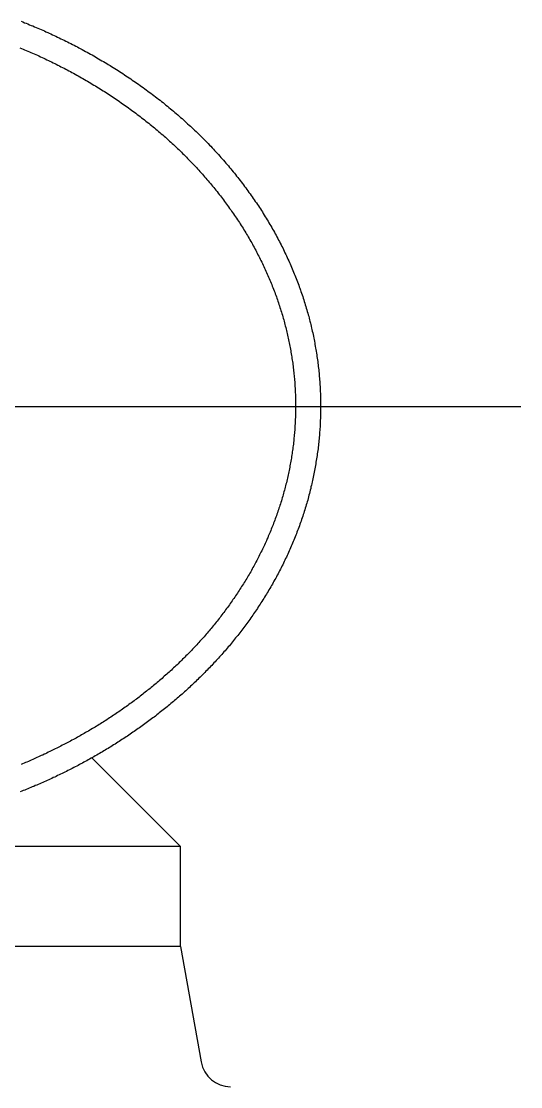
# Model space of a CAD drawing. Extents: x -29.9 to 42, y -37 to 6.5.
# Drawn here: x 36.97 to 41.97, y -6.8 to 3.85 of the extents above; entities that cross this region are included whole.
import ezdxf

# ---------------------------------------------------------------- set-up
doc = ezdxf.new("R2010")
doc.units = 0
doc.linetypes.add('CENTER', pattern=[50.8, 31.75, -6.35, 6.35, -6.35])
doc.layers.get('0').update_dxf_attribs({"linetype": 'CONTINUOUS'})
doc.layers.add('CENTER', color=1, linetype='CENTER')

msp = doc.modelspace()

# ---------------------------------------------------------------- linework, layer by layer
at = {"color": 7, "linetype": 'CONTINUOUS'}
for p, q in [((37.679, -3.513), (38.566, -4.4)), ((38.566, -4.4), (35.509, -4.4)), ((38.566, -5.4), (38.566, -4.4)), ((38.566, -5.4), (30.566, -5.4)), ((38.566, -5.4), (38.772, -6.553))]:
    msp.add_line(p, q, dxfattribs=at)
at = {"color": 7}
for points in [[(36.974, 3.849, 0), (36.99, 3.842, 0), (37.007, 3.835, 0), (37.023, 3.829, 0), (37.04, 3.822, 0), (37.056, 3.815, 0), (37.073, 3.808, 0), (37.089, 3.802, 0), (37.106, 3.795, 0), (37.122, 3.788, 0), (37.139, 3.78, 0), (37.155, 3.773, 0), (37.172, 3.766, 0), (37.188, 3.759, 0), (37.205, 3.752, 0), (37.221, 3.744, 0), (37.238, 3.737, 0), (37.254, 3.729, 0), (37.271, 3.722, 0), (37.287, 3.714, 0), (37.304, 3.706, 0), (37.32, 3.699, 0), (37.337, 3.691, 0), (37.353, 3.683, 0), (37.37, 3.675, 0), (37.386, 3.667, 0), (37.403, 3.659, 0), (37.419, 3.651, 0), (37.436, 3.642, 0), (37.452, 3.634, 0), (37.469, 3.626, 0), (37.485, 3.617, 0), (37.502, 3.609, 0), (37.518, 3.601, 0), (37.535, 3.592, 0), (37.551, 3.583, 0), (37.568, 3.575, 0), (37.584, 3.566, 0), (37.6, 3.557, 0), (37.617, 3.548, 0), (37.633, 3.539, 0), (37.65, 3.53, 0), (37.666, 3.521, 0), (37.682, 3.512, 0), (37.699, 3.503, 0), (37.715, 3.493, 0), (37.731, 3.484, 0), (37.747, 3.474, 0), (37.764, 3.465, 0), (37.78, 3.455, 0), (37.796, 3.446, 0), (37.812, 3.436, 0), (37.828, 3.426, 0), (37.844, 3.417, 0), (37.861, 3.407, 0), (37.877, 3.397, 0), (37.893, 3.387, 0), (37.909, 3.377, 0), (37.925, 3.367, 0), (37.941, 3.357, 0), (37.957, 3.346, 0), (37.973, 3.336, 0), (37.989, 3.326, 0), (38.005, 3.315, 0), (38.02, 3.305, 0), (38.036, 3.294, 0), (38.052, 3.284, 0), (38.068, 3.273, 0), (38.084, 3.262, 0), (38.099, 3.252, 0), (38.115, 3.241, 0), (38.13, 3.23, 0), (38.146, 3.219, 0), (38.162, 3.208, 0), (38.177, 3.197, 0), (38.193, 3.186, 0), (38.208, 3.174, 0), (38.224, 3.163, 0), (38.239, 3.152, 0), (38.254, 3.14, 0), (38.27, 3.129, 0), (38.285, 3.118, 0), (38.3, 3.106, 0), (38.315, 3.094, 0), (38.33, 3.083, 0), (38.346, 3.071, 0), (38.361, 3.059, 0), (38.376, 3.047, 0), (38.391, 3.036, 0), (38.405, 3.024, 0), (38.42, 3.012, 0), (38.435, 3, 0), (38.45, 2.987, 0), (38.465, 2.975, 0), (38.479, 2.963, 0), (38.494, 2.951, 0), (38.508, 2.938, 0), (38.523, 2.926, 0), (38.538, 2.914, 0), (38.552, 2.901, 0), (38.566, 2.888, 0), (38.581, 2.876, 0), (38.595, 2.863, 0), (38.609, 2.85, 0), (38.623, 2.838, 0), (38.637, 2.825, 0), (38.651, 2.812, 0), (38.666, 2.799, 0), (38.679, 2.786, 0), (38.693, 2.773, 0), (38.707, 2.76, 0), (38.721, 2.747, 0), (38.734, 2.733, 0), (38.748, 2.72, 0), (38.762, 2.707, 0), (38.775, 2.694, 0), (38.789, 2.68, 0), (38.802, 2.667, 0), (38.815, 2.653, 0), (38.829, 2.64, 0), (38.842, 2.626, 0), (38.855, 2.612, 0), (38.868, 2.599, 0), (38.881, 2.585, 0), (38.894, 2.571, 0), (38.907, 2.558, 0), (38.92, 2.544, 0), (38.932, 2.53, 0), (38.945, 2.516, 0), (38.958, 2.502, 0), (38.97, 2.488, 0), (38.983, 2.474, 0), (38.995, 2.46, 0), (39.008, 2.445, 0), (39.02, 2.431, 0), (39.032, 2.417, 0), (39.044, 2.403, 0), (39.056, 2.388, 0), (39.068, 2.374, 0), (39.08, 2.36, 0), (39.092, 2.345, 0), (39.104, 2.331, 0), (39.115, 2.316, 0), (39.127, 2.302, 0), (39.139, 2.287, 0), (39.15, 2.273, 0), (39.161, 2.258, 0), (39.173, 2.243, 0), (39.184, 2.228, 0), (39.195, 2.214, 0), (39.206, 2.199, 0), (39.218, 2.184, 0), (39.228, 2.169, 0), (39.239, 2.154, 0), (39.25, 2.139, 0), (39.261, 2.124, 0), (39.272, 2.109, 0), (39.282, 2.094, 0), (39.293, 2.079, 0), (39.303, 2.064, 0), (39.313, 2.049, 0), (39.324, 2.034, 0), (39.334, 2.019, 0), (39.344, 2.004, 0), (39.354, 1.988, 0), (39.364, 1.973, 0), (39.374, 1.958, 0), (39.384, 1.943, 0), (39.393, 1.927, 0), (39.403, 1.912, 0), (39.413, 1.896, 0), (39.422, 1.881, 0), (39.431, 1.866, 0), (39.441, 1.85, 0), (39.45, 1.835, 0), (39.459, 1.819, 0), (39.468, 1.804, 0), (39.477, 1.788, 0), (39.486, 1.772, 0), (39.495, 1.757, 0), (39.504, 1.741, 0), (39.512, 1.725, 0), (39.521, 1.71, 0), (39.529, 1.694, 0), (39.538, 1.678, 0), (39.546, 1.662, 0), (39.554, 1.647, 0), (39.563, 1.631, 0), (39.571, 1.615, 0), (39.579, 1.599, 0), (39.587, 1.583, 0), (39.595, 1.567, 0), (39.602, 1.551, 0), (39.61, 1.535, 0), (39.618, 1.519, 0), (39.625, 1.503, 0), (39.633, 1.487, 0), (39.64, 1.471, 0), (39.647, 1.455, 0), (39.655, 1.439, 0), (39.662, 1.423, 0), (39.669, 1.407, 0), (39.676, 1.391, 0), (39.683, 1.375, 0), (39.689, 1.359, 0), (39.696, 1.342, 0), (39.703, 1.326, 0), (39.709, 1.31, 0), (39.716, 1.294, 0), (39.722, 1.277, 0), (39.729, 1.261, 0), (39.735, 1.245, 0), (39.741, 1.229, 0), (39.747, 1.212, 0), (39.753, 1.196, 0), (39.759, 1.18, 0), (39.765, 1.163, 0), (39.77, 1.147, 0), (39.776, 1.13, 0), (39.782, 1.114, 0), (39.787, 1.098, 0), (39.793, 1.081, 0), (39.798, 1.065, 0), (39.803, 1.048, 0), (39.808, 1.032, 0), (39.813, 1.015, 0), (39.818, 0.999, 0), (39.823, 0.982, 0), (39.828, 0.966, 0), (39.833, 0.949, 0), (39.837, 0.933, 0), (39.842, 0.916, 0), (39.847, 0.9, 0), (39.851, 0.883, 0), (39.855, 0.866, 0), (39.86, 0.85, 0), (39.864, 0.833, 0), (39.868, 0.817, 0), (39.872, 0.8, 0), (39.876, 0.783, 0), (39.88, 0.767, 0), (39.883, 0.75, 0), (39.887, 0.734, 0), (39.891, 0.717, 0), (39.894, 0.7, 0), (39.897, 0.683, 0), (39.901, 0.667, 0), (39.904, 0.65, 0), (39.907, 0.633, 0), (39.91, 0.617, 0), (39.913, 0.6, 0), (39.916, 0.583, 0), (39.919, 0.567, 0), (39.922, 0.55, 0), (39.924, 0.533, 0), (39.927, 0.516, 0), (39.929, 0.5, 0), (39.932, 0.483, 0), (39.934, 0.466, 0), (39.937, 0.449, 0), (39.939, 0.433, 0), (39.941, 0.416, 0), (39.943, 0.399, 0), (39.945, 0.382, 0), (39.947, 0.365, 0), (39.948, 0.349, 0), (39.95, 0.332, 0), (39.952, 0.315, 0), (39.953, 0.298, 0), (39.955, 0.282, 0), (39.956, 0.265, 0), (39.957, 0.248, 0), (39.958, 0.231, 0), (39.959, 0.214, 0), (39.96, 0.198, 0), (39.961, 0.181, 0), (39.962, 0.164, 0), (39.963, 0.147, 0), (39.964, 0.13, 0), (39.964, 0.113, 0), (39.965, 0.097, 0), (39.965, 0.08, 0), (39.965, 0.063, 0), (39.966, 0.046, 0), (39.966, 0.029, 0), (39.966, 0.013, 0), (39.966, -0.004, 0), (39.966, -0.021, 0), (39.966, -0.038, 0), (39.966, -0.055, 0), (39.965, -0.071, 0), (39.965, -0.088, 0), (39.964, -0.105, 0), (39.964, -0.122, 0), (39.963, -0.139, 0), (39.962, -0.156, 0), (39.962, -0.172, 0), (39.961, -0.189, 0), (39.96, -0.206, 0), (39.959, -0.223, 0), (39.958, -0.24, 0), (39.956, -0.256, 0), (39.955, -0.273, 0), (39.954, -0.29, 0), (39.952, -0.307, 0), (39.951, -0.323, 0), (39.949, -0.34, 0), (39.947, -0.357, 0), (39.946, -0.374, 0), (39.944, -0.39, 0), (39.942, -0.407, 0), (39.94, -0.424, 0), (39.938, -0.441, 0), (39.935, -0.457, 0), (39.933, -0.474, 0), (39.931, -0.491, 0), (39.928, -0.507, 0), (39.926, -0.524, 0), (39.923, -0.541, 0), (39.92, -0.557, 0), (39.918, -0.574, 0), (39.915, -0.591, 0), (39.912, -0.607, 0), (39.909, -0.624, 0), (39.906, -0.64, 0), (39.903, -0.657, 0), (39.899, -0.674, 0), (39.896, -0.69, 0), (39.893, -0.707, 0), (39.889, -0.723, 0), (39.886, -0.74, 0), (39.882, -0.756, 0), (39.878, -0.773, 0), (39.874, -0.789, 0), (39.87, -0.805, 0), (39.867, -0.822, 0), (39.862, -0.838, 0), (39.858, -0.855, 0), (39.854, -0.871, 0), (39.85, -0.887, 0), (39.846, -0.904, 0), (39.841, -0.92, 0), (39.837, -0.936, 0), (39.832, -0.953, 0), (39.827, -0.969, 0), (39.822, -0.985, 0), (39.818, -1.001, 0), (39.813, -1.018, 0), (39.808, -1.034, 0), (39.803, -1.05, 0), (39.797, -1.066, 0), (39.792, -1.082, 0), (39.787, -1.098, 0), (39.782, -1.114, 0), (39.776, -1.13, 0), (39.771, -1.146, 0), (39.765, -1.162, 0), (39.759, -1.178, 0), (39.754, -1.194, 0), (39.748, -1.21, 0), (39.742, -1.226, 0), (39.736, -1.242, 0), (39.73, -1.258, 0), (39.724, -1.273, 0), (39.718, -1.289, 0), (39.711, -1.305, 0), (39.705, -1.321, 0), (39.699, -1.336, 0), (39.692, -1.352, 0), (39.686, -1.367, 0), (39.679, -1.383, 0), (39.672, -1.399, 0), (39.666, -1.414, 0), (39.659, -1.43, 0), (39.652, -1.445, 0), (39.645, -1.46, 0), (39.638, -1.476, 0), (39.631, -1.491, 0), (39.624, -1.507, 0), (39.616, -1.522, 0), (39.609, -1.537, 0), (39.602, -1.552, 0), (39.594, -1.567, 0), (39.587, -1.583, 0), (39.579, -1.598, 0), (39.572, -1.613, 0), (39.564, -1.628, 0), (39.556, -1.643, 0), (39.548, -1.658, 0), (39.541, -1.673, 0), (39.533, -1.688, 0), (39.525, -1.703, 0), (39.517, -1.717, 0), (39.508, -1.732, 0), (39.5, -1.747, 0), (39.492, -1.762, 0), (39.484, -1.776, 0), (39.475, -1.791, 0), (39.467, -1.805, 0), (39.459, -1.82, 0), (39.45, -1.835, 0), (39.441, -1.849, 0), (39.433, -1.863, 0), (39.424, -1.878, 0), (39.415, -1.892, 0), (39.406, -1.906, 0), (39.398, -1.921, 0), (39.389, -1.935, 0), (39.38, -1.949, 0), (39.37, -1.963, 0), (39.361, -1.977, 0), (39.352, -1.991, 0), (39.343, -2.005, 0), (39.334, -2.019, 0), (39.324, -2.033, 0), (39.315, -2.047, 0), (39.306, -2.061, 0), (39.296, -2.074, 0), (39.287, -2.088, 0), (39.277, -2.102, 0), (39.267, -2.115, 0), (39.258, -2.129, 0), (39.248, -2.143, 0), (39.238, -2.156, 0), (39.228, -2.17, 0), (39.218, -2.183, 0), (39.209, -2.196, 0), (39.199, -2.21, 0), (39.189, -2.223, 0), (39.178, -2.236, 0), (39.168, -2.249, 0), (39.158, -2.263, 0), (39.148, -2.276, 0), (39.138, -2.289, 0), (39.127, -2.302, 0), (39.117, -2.315, 0), (39.107, -2.328, 0), (39.096, -2.34, 0), (39.086, -2.353, 0), (39.075, -2.366, 0), (39.065, -2.379, 0), (39.054, -2.392, 0), (39.043, -2.404, 0), (39.032, -2.417, 0), (39.022, -2.429, 0), (39.011, -2.442, 0), (39, -2.454, 0), (38.989, -2.467, 0), (38.978, -2.479, 0), (38.967, -2.492, 0), (38.956, -2.504, 0), (38.945, -2.516, 0), (38.934, -2.528, 0), (38.923, -2.541, 0), (38.911, -2.553, 0), (38.9, -2.565, 0), (38.889, -2.577, 0), (38.878, -2.589, 0), (38.866, -2.601, 0), (38.855, -2.613, 0), (38.843, -2.625, 0), (38.832, -2.637, 0), (38.82, -2.648, 0), (38.809, -2.66, 0), (38.797, -2.672, 0), (38.786, -2.683, 0), (38.774, -2.695, 0), (38.762, -2.707, 0), (38.75, -2.718, 0), (38.739, -2.73, 0), (38.727, -2.741, 0), (38.715, -2.752, 0), (38.703, -2.764, 0), (38.691, -2.775, 0), (38.679, -2.786, 0), (38.667, -2.798, 0), (38.655, -2.809, 0), (38.643, -2.82, 0), (38.631, -2.831, 0), (38.618, -2.842, 0), (38.606, -2.853, 0), (38.594, -2.864, 0), (38.582, -2.875, 0), (38.569, -2.886, 0), (38.557, -2.897, 0), (38.545, -2.907, 0), (38.532, -2.918, 0), (38.52, -2.929, 0), (38.507, -2.94, 0), (38.495, -2.95, 0), (38.482, -2.961, 0), (38.469, -2.971, 0), (38.457, -2.982, 0), (38.444, -2.992, 0), (38.431, -3.003, 0), (38.419, -3.013, 0), (38.406, -3.023, 0), (38.393, -3.034, 0), (38.38, -3.044, 0), (38.367, -3.054, 0), (38.354, -3.064, 0), (38.342, -3.074, 0), (38.328, -3.084, 0), (38.316, -3.095, 0), (38.303, -3.105, 0), (38.289, -3.114, 0), (38.276, -3.124, 0), (38.263, -3.134, 0), (38.25, -3.144, 0), (38.237, -3.154, 0), (38.224, -3.164, 0), (38.21, -3.173, 0), (38.197, -3.183, 0), (38.184, -3.192, 0), (38.17, -3.202, 0), (38.157, -3.212, 0), (38.144, -3.221, 0), (38.13, -3.23, 0), (38.117, -3.24, 0), (38.103, -3.249, 0), (38.09, -3.258, 0), (38.076, -3.268, 0), (38.062, -3.277, 0), (38.049, -3.286, 0), (38.035, -3.295, 0), (38.022, -3.304, 0), (38.008, -3.313, 0), (37.994, -3.322, 0), (37.98, -3.331, 0), (37.967, -3.34, 0), (37.953, -3.349, 0), (37.939, -3.358, 0), (37.925, -3.367, 0), (37.911, -3.376, 0), (37.897, -3.384, 0), (37.883, -3.393, 0), (37.87, -3.402, 0), (37.855, -3.41, 0), (37.842, -3.419, 0), (37.827, -3.427, 0), (37.813, -3.436, 0), (37.799, -3.444, 0), (37.785, -3.452, 0), (37.771, -3.461, 0), (37.757, -3.469, 0), (37.743, -3.477, 0), (37.729, -3.485, 0), (37.714, -3.494, 0), (37.7, -3.502, 0), (37.686, -3.51, 0), (37.672, -3.518, 0), (37.657, -3.526, 0), (37.643, -3.534, 0), (37.629, -3.542, 0), (37.614, -3.549, 0), (37.6, -3.557, 0), (37.585, -3.565, 0), (37.571, -3.573, 0), (37.556, -3.58, 0), (37.542, -3.588, 0), (37.528, -3.596, 0), (37.513, -3.603, 0), (37.498, -3.611, 0), (37.484, -3.618, 0), (37.469, -3.626, 0), (37.455, -3.633, 0), (37.44, -3.64, 0), (37.425, -3.648, 0), (37.411, -3.655, 0), (37.396, -3.662, 0), (37.382, -3.669, 0), (37.367, -3.676, 0), (37.352, -3.684, 0), (37.337, -3.691, 0), (37.323, -3.698, 0), (37.308, -3.705, 0), (37.293, -3.711, 0), (37.278, -3.718, 0), (37.263, -3.725, 0), (37.248, -3.732, 0), (37.234, -3.739, 0), (37.219, -3.745, 0), (37.204, -3.752, 0), (37.189, -3.759, 0), (37.174, -3.765, 0), (37.159, -3.772, 0), (37.144, -3.778, 0), (37.129, -3.785, 0), (37.114, -3.791, 0), (37.099, -3.798, 0), (37.084, -3.804, 0), (37.069, -3.81, 0), (37.054, -3.816, 0), (37.039, -3.823, 0), (37.024, -3.829, 0), (37.009, -3.835, 0), (36.994, -3.841, 0), (36.979, -3.847, 0), (36.963, -3.853, 0)], [(36.961, 3.584, 0), (36.977, 3.578, 0), (36.992, 3.571, 0), (37.008, 3.564, 0), (37.024, 3.558, 0), (37.04, 3.551, 0), (37.056, 3.544, 0), (37.071, 3.537, 0), (37.087, 3.53, 0), (37.103, 3.523, 0), (37.119, 3.516, 0), (37.135, 3.509, 0), (37.15, 3.502, 0), (37.166, 3.495, 0), (37.182, 3.487, 0), (37.198, 3.48, 0), (37.214, 3.472, 0), (37.23, 3.465, 0), (37.245, 3.457, 0), (37.261, 3.45, 0), (37.277, 3.442, 0), (37.293, 3.434, 0), (37.308, 3.427, 0), (37.324, 3.419, 0), (37.34, 3.411, 0), (37.356, 3.403, 0), (37.371, 3.395, 0), (37.387, 3.387, 0), (37.403, 3.379, 0), (37.419, 3.37, 0), (37.434, 3.362, 0), (37.45, 3.354, 0), (37.466, 3.346, 0), (37.481, 3.337, 0), (37.497, 3.329, 0), (37.513, 3.32, 0), (37.528, 3.311, 0), (37.544, 3.303, 0), (37.56, 3.294, 0), (37.575, 3.285, 0), (37.591, 3.276, 0), (37.606, 3.267, 0), (37.622, 3.258, 0), (37.637, 3.249, 0), (37.653, 3.24, 0), (37.668, 3.231, 0), (37.684, 3.222, 0), (37.699, 3.212, 0), (37.715, 3.203, 0), (37.73, 3.194, 0), (37.745, 3.184, 0), (37.761, 3.175, 0), (37.776, 3.165, 0), (37.791, 3.155, 0), (37.806, 3.146, 0), (37.822, 3.136, 0), (37.837, 3.126, 0), (37.852, 3.116, 0), (37.867, 3.106, 0), (37.882, 3.096, 0), (37.897, 3.086, 0), (37.912, 3.076, 0), (37.927, 3.066, 0), (37.942, 3.056, 0), (37.957, 3.046, 0), (37.972, 3.035, 0), (37.987, 3.025, 0), (38.002, 3.015, 0), (38.017, 3.004, 0), (38.032, 2.994, 0), (38.046, 2.983, 0), (38.061, 2.972, 0), (38.076, 2.962, 0), (38.09, 2.951, 0), (38.105, 2.94, 0), (38.12, 2.929, 0), (38.134, 2.918, 0), (38.148, 2.907, 0), (38.163, 2.896, 0), (38.177, 2.885, 0), (38.192, 2.874, 0), (38.206, 2.863, 0), (38.22, 2.852, 0), (38.234, 2.84, 0), (38.249, 2.829, 0), (38.263, 2.817, 0), (38.277, 2.806, 0), (38.291, 2.795, 0), (38.305, 2.783, 0), (38.319, 2.771, 0), (38.333, 2.76, 0), (38.346, 2.748, 0), (38.36, 2.736, 0), (38.374, 2.724, 0), (38.388, 2.713, 0), (38.401, 2.701, 0), (38.415, 2.689, 0), (38.428, 2.677, 0), (38.442, 2.665, 0), (38.455, 2.652, 0), (38.469, 2.64, 0), (38.482, 2.628, 0), (38.495, 2.616, 0), (38.508, 2.603, 0), (38.522, 2.591, 0), (38.535, 2.579, 0), (38.548, 2.566, 0), (38.561, 2.554, 0), (38.574, 2.541, 0), (38.587, 2.529, 0), (38.599, 2.516, 0), (38.612, 2.503, 0), (38.625, 2.491, 0), (38.637, 2.478, 0), (38.65, 2.465, 0), (38.662, 2.452, 0), (38.675, 2.439, 0), (38.687, 2.426, 0), (38.699, 2.413, 0), (38.712, 2.4, 0), (38.724, 2.387, 0), (38.736, 2.374, 0), (38.748, 2.361, 0), (38.76, 2.348, 0), (38.772, 2.335, 0), (38.784, 2.322, 0), (38.795, 2.308, 0), (38.807, 2.295, 0), (38.819, 2.282, 0), (38.83, 2.268, 0), (38.842, 2.255, 0), (38.853, 2.241, 0), (38.865, 2.228, 0), (38.876, 2.214, 0), (38.887, 2.201, 0), (38.898, 2.187, 0), (38.91, 2.173, 0), (38.92, 2.16, 0), (38.931, 2.146, 0), (38.942, 2.132, 0), (38.953, 2.119, 0), (38.964, 2.105, 0), (38.975, 2.091, 0), (38.985, 2.077, 0), (38.996, 2.063, 0), (39.006, 2.049, 0), (39.017, 2.035, 0), (39.027, 2.021, 0), (39.037, 2.007, 0), (39.047, 1.993, 0), (39.057, 1.979, 0), (39.068, 1.965, 0), (39.077, 1.951, 0), (39.087, 1.937, 0), (39.097, 1.923, 0), (39.107, 1.908, 0), (39.116, 1.894, 0), (39.126, 1.88, 0), (39.136, 1.866, 0), (39.145, 1.851, 0), (39.154, 1.837, 0), (39.163, 1.823, 0), (39.173, 1.808, 0), (39.182, 1.794, 0), (39.191, 1.78, 0), (39.2, 1.765, 0), (39.209, 1.751, 0), (39.217, 1.736, 0), (39.226, 1.722, 0), (39.235, 1.707, 0), (39.243, 1.693, 0), (39.252, 1.678, 0), (39.26, 1.663, 0), (39.269, 1.649, 0), (39.277, 1.634, 0), (39.285, 1.62, 0), (39.293, 1.605, 0), (39.301, 1.59, 0), (39.309, 1.575, 0), (39.317, 1.561, 0), (39.325, 1.546, 0), (39.333, 1.531, 0), (39.34, 1.516, 0), (39.348, 1.502, 0), (39.355, 1.487, 0), (39.363, 1.472, 0), (39.37, 1.457, 0), (39.377, 1.442, 0), (39.385, 1.427, 0), (39.392, 1.412, 0), (39.399, 1.397, 0), (39.406, 1.382, 0), (39.413, 1.367, 0), (39.419, 1.352, 0), (39.426, 1.337, 0), (39.433, 1.322, 0), (39.44, 1.307, 0), (39.446, 1.292, 0), (39.452, 1.277, 0), (39.459, 1.262, 0), (39.465, 1.247, 0), (39.471, 1.232, 0), (39.477, 1.217, 0), (39.483, 1.202, 0), (39.489, 1.187, 0), (39.495, 1.171, 0), (39.501, 1.156, 0), (39.507, 1.141, 0), (39.513, 1.126, 0), (39.518, 1.111, 0), (39.524, 1.095, 0), (39.529, 1.08, 0), (39.534, 1.065, 0), (39.54, 1.05, 0), (39.545, 1.034, 0), (39.55, 1.019, 0), (39.555, 1.004, 0), (39.56, 0.988, 0), (39.565, 0.973, 0), (39.57, 0.958, 0), (39.574, 0.942, 0), (39.579, 0.927, 0), (39.584, 0.912, 0), (39.588, 0.896, 0), (39.592, 0.881, 0), (39.597, 0.866, 0), (39.601, 0.85, 0), (39.605, 0.835, 0), (39.609, 0.819, 0), (39.613, 0.804, 0), (39.617, 0.789, 0), (39.621, 0.773, 0), (39.625, 0.758, 0), (39.629, 0.742, 0), (39.632, 0.727, 0), (39.636, 0.711, 0), (39.639, 0.696, 0), (39.643, 0.68, 0), (39.646, 0.665, 0), (39.649, 0.649, 0), (39.652, 0.634, 0), (39.656, 0.618, 0), (39.658, 0.603, 0), (39.661, 0.587, 0), (39.664, 0.572, 0), (39.667, 0.556, 0), (39.67, 0.541, 0), (39.672, 0.525, 0), (39.675, 0.51, 0), (39.678, 0.494, 0), (39.68, 0.479, 0), (39.682, 0.463, 0), (39.684, 0.448, 0), (39.687, 0.432, 0), (39.689, 0.417, 0), (39.691, 0.401, 0), (39.693, 0.386, 0), (39.694, 0.37, 0), (39.696, 0.354, 0), (39.698, 0.339, 0), (39.7, 0.323, 0), (39.701, 0.308, 0), (39.703, 0.292, 0), (39.704, 0.277, 0), (39.705, 0.261, 0), (39.707, 0.245, 0), (39.708, 0.23, 0), (39.709, 0.214, 0), (39.71, 0.199, 0), (39.711, 0.183, 0), (39.712, 0.168, 0), (39.712, 0.152, 0), (39.713, 0.136, 0), (39.714, 0.121, 0), (39.714, 0.105, 0), (39.715, 0.09, 0), (39.715, 0.074, 0), (39.715, 0.058, 0), (39.716, 0.043, 0), (39.716, 0.027, 0), (39.716, 0.012, 0), (39.716, -0.004, 0), (39.716, -0.019, 0), (39.716, -0.035, 0), (39.716, -0.051, 0), (39.715, -0.066, 0), (39.715, -0.082, 0), (39.715, -0.097, 0), (39.714, -0.113, 0), (39.713, -0.129, 0), (39.713, -0.144, 0), (39.712, -0.16, 0), (39.711, -0.175, 0), (39.71, -0.191, 0), (39.709, -0.206, 0), (39.708, -0.222, 0), (39.707, -0.238, 0), (39.706, -0.253, 0), (39.705, -0.269, 0), (39.703, -0.284, 0), (39.702, -0.3, 0), (39.7, -0.315, 0), (39.699, -0.331, 0), (39.697, -0.346, 0), (39.695, -0.362, 0), (39.694, -0.377, 0), (39.692, -0.393, 0), (39.69, -0.409, 0), (39.688, -0.424, 0), (39.685, -0.44, 0), (39.683, -0.455, 0), (39.681, -0.47, 0), (39.679, -0.486, 0), (39.676, -0.501, 0), (39.674, -0.517, 0), (39.671, -0.532, 0), (39.669, -0.548, 0), (39.666, -0.563, 0), (39.663, -0.579, 0), (39.66, -0.594, 0), (39.657, -0.609, 0), (39.654, -0.625, 0), (39.651, -0.64, 0), (39.648, -0.655, 0), (39.645, -0.671, 0), (39.641, -0.686, 0), (39.638, -0.701, 0), (39.635, -0.717, 0), (39.631, -0.732, 0), (39.627, -0.747, 0), (39.624, -0.763, 0), (39.62, -0.778, 0), (39.616, -0.793, 0), (39.612, -0.808, 0), (39.608, -0.823, 0), (39.604, -0.839, 0), (39.6, -0.854, 0), (39.596, -0.869, 0), (39.592, -0.884, 0), (39.587, -0.899, 0), (39.583, -0.914, 0), (39.578, -0.929, 0), (39.574, -0.944, 0), (39.569, -0.96, 0), (39.564, -0.975, 0), (39.559, -0.99, 0), (39.555, -1.005, 0), (39.55, -1.019, 0), (39.545, -1.034, 0), (39.54, -1.049, 0), (39.535, -1.064, 0), (39.529, -1.079, 0), (39.524, -1.094, 0), (39.519, -1.109, 0), (39.513, -1.124, 0), (39.508, -1.138, 0), (39.502, -1.153, 0), (39.496, -1.168, 0), (39.491, -1.183, 0), (39.485, -1.197, 0), (39.479, -1.212, 0), (39.473, -1.227, 0), (39.467, -1.241, 0), (39.461, -1.256, 0), (39.455, -1.27, 0), (39.449, -1.285, 0), (39.443, -1.299, 0), (39.437, -1.314, 0), (39.43, -1.328, 0), (39.424, -1.343, 0), (39.417, -1.357, 0), (39.411, -1.372, 0), (39.404, -1.386, 0), (39.397, -1.4, 0), (39.391, -1.415, 0), (39.384, -1.429, 0), (39.377, -1.443, 0), (39.37, -1.457, 0), (39.363, -1.471, 0), (39.356, -1.485, 0), (39.349, -1.5, 0), (39.342, -1.514, 0), (39.334, -1.528, 0), (39.327, -1.542, 0), (39.32, -1.556, 0), (39.312, -1.57, 0), (39.305, -1.583, 0), (39.297, -1.597, 0), (39.29, -1.611, 0), (39.282, -1.625, 0), (39.274, -1.639, 0), (39.267, -1.653, 0), (39.259, -1.666, 0), (39.251, -1.68, 0), (39.243, -1.694, 0), (39.235, -1.707, 0), (39.227, -1.721, 0), (39.219, -1.734, 0), (39.211, -1.748, 0), (39.202, -1.761, 0), (39.194, -1.774, 0), (39.186, -1.788, 0), (39.177, -1.801, 0), (39.169, -1.814, 0), (39.16, -1.828, 0), (39.152, -1.841, 0), (39.143, -1.854, 0), (39.135, -1.867, 0), (39.126, -1.88, 0), (39.117, -1.893, 0), (39.108, -1.906, 0), (39.099, -1.919, 0), (39.09, -1.932, 0), (39.082, -1.945, 0), (39.073, -1.958, 0), (39.063, -1.971, 0), (39.054, -1.984, 0), (39.045, -1.996, 0), (39.036, -2.009, 0), (39.027, -2.022, 0), (39.017, -2.034, 0), (39.008, -2.047, 0), (38.999, -2.059, 0), (38.989, -2.072, 0), (38.98, -2.084, 0), (38.97, -2.097, 0), (38.961, -2.109, 0), (38.951, -2.121, 0), (38.941, -2.134, 0), (38.932, -2.146, 0), (38.922, -2.158, 0), (38.912, -2.17, 0), (38.902, -2.183, 0), (38.892, -2.195, 0), (38.883, -2.207, 0), (38.873, -2.219, 0), (38.862, -2.231, 0), (38.852, -2.243, 0), (38.842, -2.255, 0), (38.832, -2.266, 0), (38.822, -2.278, 0), (38.812, -2.29, 0), (38.801, -2.302, 0), (38.791, -2.313, 0), (38.781, -2.325, 0), (38.77, -2.337, 0), (38.76, -2.348, 0), (38.749, -2.36, 0), (38.739, -2.371, 0), (38.728, -2.383, 0), (38.718, -2.394, 0), (38.707, -2.406, 0), (38.696, -2.417, 0), (38.685, -2.428, 0), (38.675, -2.44, 0), (38.664, -2.451, 0), (38.653, -2.462, 0), (38.642, -2.473, 0), (38.631, -2.484, 0), (38.62, -2.495, 0), (38.609, -2.506, 0), (38.598, -2.517, 0), (38.587, -2.528, 0), (38.576, -2.539, 0), (38.565, -2.55, 0), (38.553, -2.561, 0), (38.542, -2.572, 0), (38.531, -2.582, 0), (38.52, -2.593, 0), (38.508, -2.604, 0), (38.497, -2.614, 0), (38.485, -2.625, 0), (38.474, -2.636, 0), (38.462, -2.646, 0), (38.451, -2.657, 0), (38.439, -2.667, 0), (38.428, -2.677, 0), (38.416, -2.688, 0), (38.404, -2.698, 0), (38.392, -2.708, 0), (38.381, -2.719, 0), (38.369, -2.729, 0), (38.357, -2.739, 0), (38.345, -2.749, 0), (38.333, -2.759, 0), (38.321, -2.769, 0), (38.309, -2.779, 0), (38.297, -2.789, 0), (38.285, -2.799, 0), (38.273, -2.809, 0), (38.261, -2.819, 0), (38.249, -2.829, 0), (38.237, -2.838, 0), (38.225, -2.848, 0), (38.212, -2.858, 0), (38.2, -2.868, 0), (38.188, -2.877, 0), (38.175, -2.887, 0), (38.163, -2.896, 0), (38.151, -2.906, 0), (38.138, -2.915, 0), (38.126, -2.925, 0), (38.113, -2.934, 0), (38.101, -2.943, 0), (38.088, -2.953, 0), (38.076, -2.962, 0), (38.063, -2.971, 0), (38.05, -2.98, 0), (38.038, -2.989, 0), (38.025, -2.999, 0), (38.012, -3.008, 0), (38, -3.017, 0), (37.987, -3.026, 0), (37.974, -3.035, 0), (37.961, -3.043, 0), (37.948, -3.052, 0), (37.935, -3.061, 0), (37.922, -3.07, 0), (37.909, -3.079, 0), (37.896, -3.087, 0), (37.883, -3.096, 0), (37.87, -3.105, 0), (37.857, -3.113, 0), (37.844, -3.122, 0), (37.831, -3.13, 0), (37.818, -3.139, 0), (37.805, -3.147, 0), (37.791, -3.156, 0), (37.778, -3.164, 0), (37.765, -3.172, 0), (37.752, -3.18, 0), (37.738, -3.189, 0), (37.725, -3.197, 0), (37.712, -3.205, 0), (37.698, -3.213, 0), (37.685, -3.221, 0), (37.671, -3.229, 0), (37.658, -3.237, 0), (37.645, -3.245, 0), (37.631, -3.253, 0), (37.617, -3.261, 0), (37.604, -3.269, 0), (37.59, -3.277, 0), (37.577, -3.284, 0), (37.563, -3.292, 0), (37.55, -3.3, 0), (37.536, -3.307, 0), (37.522, -3.315, 0), (37.508, -3.322, 0), (37.495, -3.33, 0), (37.481, -3.337, 0), (37.467, -3.345, 0), (37.453, -3.352, 0), (37.44, -3.36, 0), (37.426, -3.367, 0), (37.412, -3.374, 0), (37.398, -3.381, 0), (37.384, -3.388, 0), (37.37, -3.396, 0), (37.356, -3.403, 0), (37.342, -3.41, 0), (37.328, -3.417, 0), (37.314, -3.424, 0), (37.3, -3.431, 0), (37.286, -3.438, 0), (37.272, -3.444, 0), (37.258, -3.451, 0), (37.244, -3.458, 0), (37.23, -3.465, 0), (37.216, -3.472, 0), (37.202, -3.478, 0), (37.188, -3.485, 0), (37.173, -3.491, 0), (37.159, -3.498, 0), (37.145, -3.504, 0), (37.131, -3.511, 0), (37.116, -3.517, 0), (37.102, -3.524, 0), (37.088, -3.53, 0), (37.074, -3.536, 0), (37.059, -3.543, 0), (37.045, -3.549, 0), (37.031, -3.555, 0), (37.016, -3.561, 0), (37.002, -3.567, 0), (36.987, -3.573, 0), (36.973, -3.579, 0)]]:
    msp.add_polyline3d(points, dxfattribs=at)
at = {"color": 7, "linetype": 'CONTINUOUS'}
msp.add_arc((39.067, -6.5), 0.3, 190.1247, 270, dxfattribs=at)
at = {"layer": 'CENTER', "color": 1, "linetype": 'CENTER'}
msp.add_line((27.166, 0), (41.966, 0), dxfattribs=at)

doc.saveas('drawing.dxf')
